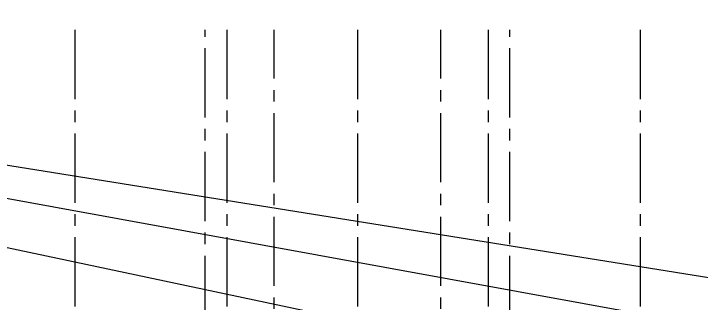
# Model space of a CAD drawing. Extents: x 296441 to 853063, y 459050 to 1117990.
# Drawn here: x 620218 to 639178, y 663522 to 671498 of the extents above; entities that cross this region are included whole.
import ezdxf

# ---------------------------------------------------------------- set-up
doc = ezdxf.new("R2010")
doc.units = 0
doc.header["$LTSCALE"] = 1000
doc.linetypes.add('14-GRID$0$CENTER2', pattern=[28.575, 19.05, -3.175, 3.175, -3.175])
doc.layers.add('14-GRID$0$G-GRID', color=9, linetype='14-GRID$0$CENTER2')
doc.layers.add('疑问', color=1, linetype='Continuous', plot=False)

msp = doc.modelspace()

# ---------------------------------------------------------------- linework, layer by layer
at = {"layer": '14-GRID$0$G-GRID', "color": 8, "ltscale": 0.1}
for p, q in [((621898.5, 671053.2), (621898.5, 638294.8)), ((625498.5, 660069.5), (625498.5, 671053.2)), ((626098.5, 671053.2), (626098.5, 638294.8)), ((627398.5, 652569.5), (627398.5, 671053.2)), ((629698.5, 671053.2), (629698.5, 638294.8)), ((631998.5, 652569.5), (631998.5, 671053.2)), ((633298.5, 671053.2), (633298.5, 638294.8)), ((633898.5, 660069.5), (633898.5, 671053.2)), ((637498.5, 671053.2), (637498.5, 638294.8))]:
    msp.add_line(p, q, dxfattribs=at)
at = {"layer": '疑问', "color": 2}
for points in [[(652291.3, 662153.1), (575522.1, 674449.6), (565849.9, 674449.6)], [(633359.4, 662232.8), (575557.2, 674473.6), (565885.1, 674473.6)], [(643215.1, 662178.3), (575572.6, 674511.4), (565900.4, 674511.4)]]:
    msp.add_lwpolyline(points, dxfattribs=at)

doc.saveas('drawing.dxf')
